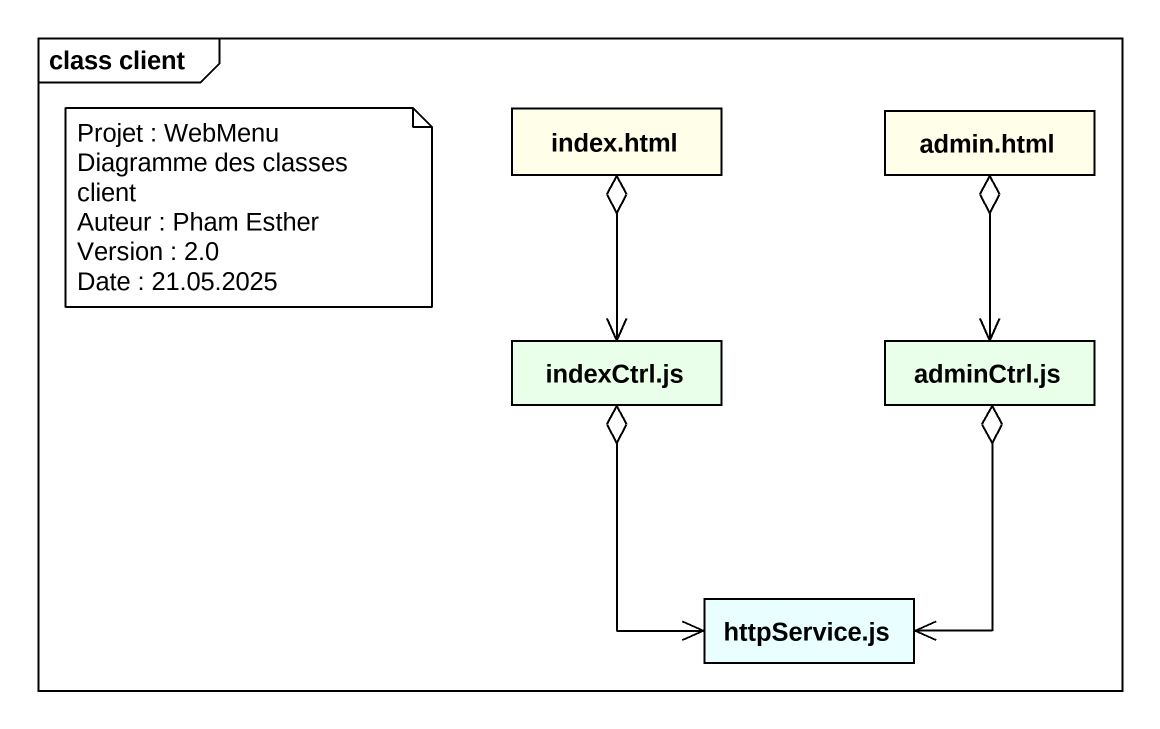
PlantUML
@startuml
mainframe class client
hide circle
hide empty members
class "index.html" as index_html #FFFFE9
class "admin.html" as admin_html #FFFFE9
class "indexCtrl.js" as indexCtrl_js #E9FFE9
class "adminCtrl.js" as adminCtrl_js #E9FFE9
class "httpService.js" as httpService_js #E9FFFF
index_html o--> indexCtrl_js
admin_html o--> adminCtrl_js
indexCtrl_js o--> httpService_js
adminCtrl_js o--> httpService_js
note as N1
  Projet : WebMenu
  Diagramme des classes client
  Auteur : Pham Esther
  Version : 2.0
  Date : 21.05.2025
end note
@enduml
